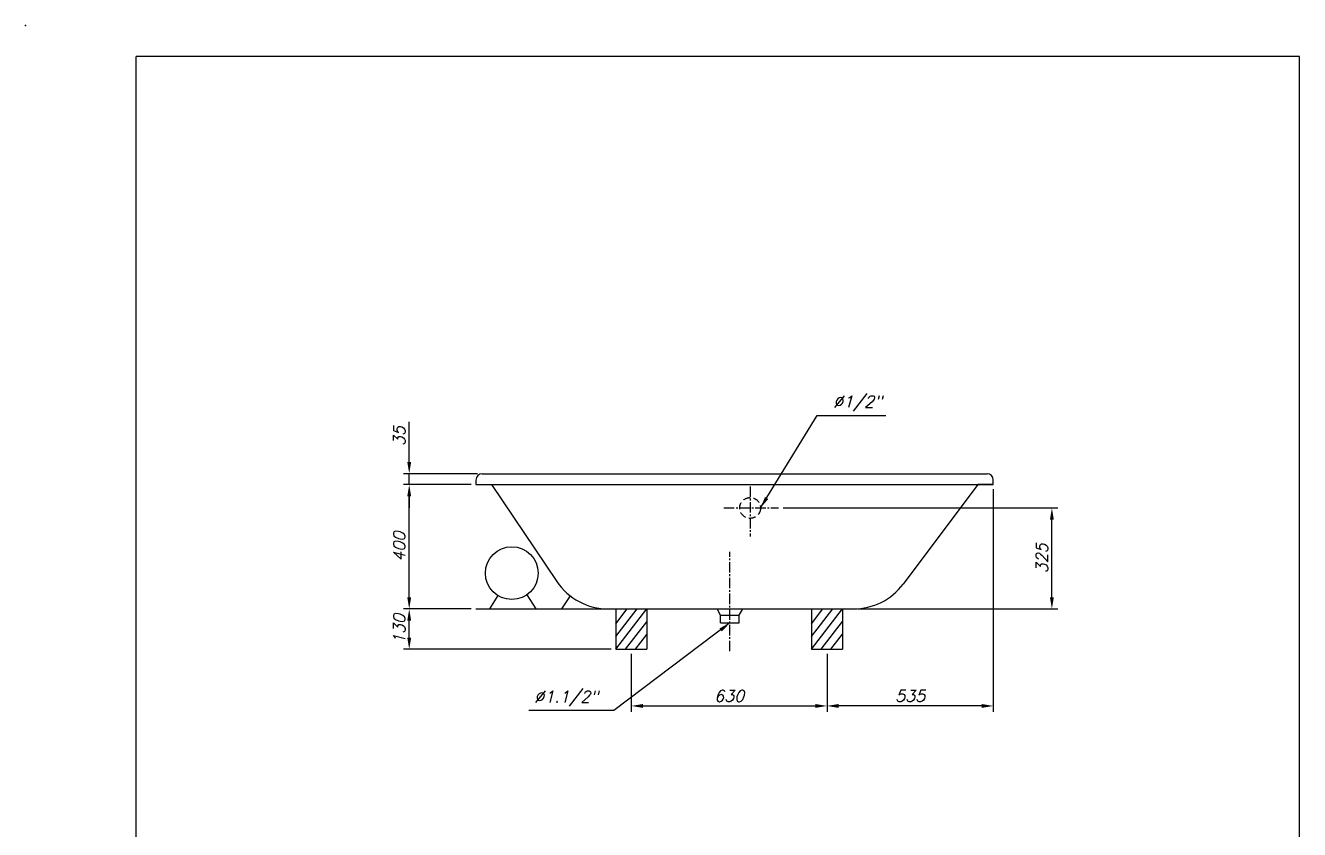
# Model space of a CAD drawing. Extents: x -6398 to -2198, y -3137 to 2803.
# Drawn here: x -6398 to -2298, y 215 to 2803 of the extents above; entities that cross this region are included whole.
import ezdxf

# ---------------------------------------------------------------- set-up
doc = ezdxf.new("R2010")
doc.units = 0
doc.header["$LTSCALE"] = 45
doc.header["$MEASUREMENT"] = 0
doc.linetypes.add('CENTER2', pattern=[1.125, 0.75, -0.125, 0.125, -0.125])
doc.linetypes.add('DASHED', pattern=[0.75, 0.5, -0.25])
doc.layers.get('DEFPOINTS').update_dxf_attribs({"linetype": 'CONTINUOUS'})
for name, color, linetype in [('CENTRO', 1, 'CENTER2'), ('ESTREITA', 1, 'CONTINUOUS'), ('LARGA', 7, 'CONTINUOUS'), ('RAHMEN07', 5, 'CONTINUOUS'), ('TRACEJADA', 3, 'DASHED')]:
    doc.layers.add(name, color=color, linetype=linetype)
doc.styles.add('FABIO', font='romans.shx', dxfattribs={"oblique": 15})
doc.dimstyles.new('FABIO_AGUIAR', dxfattribs={"dimscale": 15, "dimtxt": 2.5, "dimasz": 2.5, "dimexe": 1.25, "dimexo": 1, "dimgap": 0.9, "dimtad": 1, "dimtxsty": 'FABIO', "dimcen": 2.5, "dimclrt": 3, "dimazin": 3, "dimtfac": 1, "dimtmove": 0, "dimatfit": 3, "dimtolj": 1, "dimtzin": 0})

# ---------------------------------------------------------------- blocks, each defined once
blk = doc.blocks.new('*D9')
at = {"layer": 'DEFPOINTS', "color": 0}
for p in [(-5163.4, 1360.2), (-4928.8, 1360.2), (-4948.8, 1325.2)]:
    blk.add_point(p, dxfattribs=at)
at = {"layer": 'ESTREITA', "color": 0}
for p, q in [((-5163.4, 1397.7), (-5163.4, 1527.4)), ((-4943.8, 1360.2), (-5182.2, 1360.2)), ((-5163.4, 1325.2), (-5163.4, 1360.2)), ((-4963.8, 1325.2), (-5182.2, 1325.2)), ((-5163.4, 1287.7), (-5163.4, 1250.2))]:
    blk.add_line(p, q, dxfattribs=at)
for points in [[(-5169.7, 1397.7), (-5157.2, 1397.7), (-5163.4, 1360.2)], [(-5169.7, 1287.7), (-5157.2, 1287.7), (-5163.4, 1325.2)]]:
    blk.add_solid(points, dxfattribs=at)
at = {"layer": 'ESTREITA', "color": 3, "insert": (-5195.7, 1481.3), "char_height": 37.5, "attachment_point": 5, "rotation": 90, "style": 'FABIO'}
blk.add_mtext('\\A1;35', dxfattribs=at)
blk = doc.blocks.new('*D10')
at = {"layer": 'DEFPOINTS', "color": 0}
for p in [(-5163.4, 1325.2), (-4948.8, 1325.2), (-4948.8, 925.2)]:
    blk.add_point(p, dxfattribs=at)
at = {"layer": 'ESTREITA', "color": 0}
for p, q in [((-4963.8, 1325.2), (-5182.2, 1325.2)), ((-5163.4, 962.7), (-5163.4, 1287.7)), ((-4963.8, 925.2), (-5182.2, 925.2))]:
    blk.add_line(p, q, dxfattribs=at)
for points in [[(-5169.7, 1287.7), (-5157.2, 1287.7), (-5163.4, 1325.2)], [(-5169.7, 962.7), (-5157.2, 962.7), (-5163.4, 925.2)]]:
    blk.add_solid(points, dxfattribs=at)
at = {"layer": 'ESTREITA', "color": 3, "insert": (-5195.7, 1125.2), "char_height": 37.5, "attachment_point": 5, "rotation": 90, "style": 'FABIO'}
blk.add_mtext('\\A1;400', dxfattribs=at)
blk = doc.blocks.new('*D11')
at = {"layer": 'DEFPOINTS', "color": 0}
for p in [(-5163.4, 925.2), (-4948.8, 925.2), (-4498.8, 795.2)]:
    blk.add_point(p, dxfattribs=at)
at = {"layer": 'ESTREITA', "color": 0}
for p, q in [((-4963.8, 925.2), (-5182.2, 925.2)), ((-5163.4, 832.7), (-5163.4, 887.7)), ((-4513.8, 795.2), (-5182.2, 795.2))]:
    blk.add_line(p, q, dxfattribs=at)
for points in [[(-5169.7, 887.7), (-5157.2, 887.7), (-5163.4, 925.2)], [(-5169.7, 832.7), (-5157.2, 832.7), (-5163.4, 795.2)]]:
    blk.add_solid(points, dxfattribs=at)
at = {"layer": 'ESTREITA', "color": 3, "insert": (-5195.7, 860.2), "char_height": 37.5, "attachment_point": 5, "rotation": 90, "style": 'FABIO'}
blk.add_mtext('\\A1;130', dxfattribs=at)
blk = doc.blocks.new('*D12')
at = {"layer": 'DEFPOINTS', "color": 0}
for p in [(-4448.8, 795.2), (-3818.8, 795.2), (-3818.8, 612.9)]:
    blk.add_point(p, dxfattribs=at)
at = {"layer": 'ESTREITA', "color": 0}
for p, q in [((-4448.8, 780.2), (-4448.8, 594.1)), ((-3818.8, 780.2), (-3818.8, 594.1)), ((-4411.3, 612.9), (-3856.3, 612.9))]:
    blk.add_line(p, q, dxfattribs=at)
for points in [[(-4411.3, 619.1), (-4411.3, 606.6), (-4448.8, 612.9)], [(-3856.3, 619.1), (-3856.3, 606.6), (-3818.8, 612.9)]]:
    blk.add_solid(points, dxfattribs=at)
at = {"layer": 'ESTREITA', "color": 3, "insert": (-4133.8, 645.1), "char_height": 37.5, "attachment_point": 5, "style": 'FABIO'}
blk.add_mtext('\\A1;630', dxfattribs=at)
blk = doc.blocks.new('*D13')
at = {"layer": 'DEFPOINTS', "color": 0}
for p in [(-3283.8, 1325.2), (-3818.8, 795.2), (-3818.8, 612.9)]:
    blk.add_point(p, dxfattribs=at)
at = {"layer": 'ESTREITA', "color": 0}
for p, q in [((-3283.8, 1310.2), (-3283.8, 594.1)), ((-3818.8, 780.2), (-3818.8, 594.1)), ((-3321.3, 612.9), (-3781.3, 612.9))]:
    blk.add_line(p, q, dxfattribs=at)
for points in [[(-3781.3, 619.1), (-3781.3, 606.6), (-3818.8, 612.9)], [(-3321.3, 619.1), (-3321.3, 606.6), (-3283.8, 612.9)]]:
    blk.add_solid(points, dxfattribs=at)
at = {"layer": 'ESTREITA', "color": 3, "insert": (-3551.3, 645.1), "char_height": 37.5, "attachment_point": 5, "style": 'FABIO'}
blk.add_mtext('\\A1;535', dxfattribs=at)
blk = doc.blocks.new('*D14')
at = {"layer": 'DEFPOINTS', "color": 0}
for p in [(-3975.2, 1250.2), (-3095.3, 1250.2), (-3733.8, 925.2)]:
    blk.add_point(p, dxfattribs=at)
at = {"layer": 'ESTREITA', "color": 0}
for p, q in [((-3960.2, 1250.2), (-3076.5, 1250.2)), ((-3095.3, 962.7), (-3095.3, 1212.7)), ((-3718.8, 925.2), (-3076.5, 925.2))]:
    blk.add_line(p, q, dxfattribs=at)
for points in [[(-3101.5, 1212.7), (-3089, 1212.7), (-3095.3, 1250.2)], [(-3101.5, 962.7), (-3089, 962.7), (-3095.3, 925.2)]]:
    blk.add_solid(points, dxfattribs=at)
at = {"layer": 'ESTREITA', "color": 3, "insert": (-3127.5, 1087.7), "char_height": 37.5, "attachment_point": 5, "rotation": 90, "style": 'FABIO'}
blk.add_mtext('\\A1;325', dxfattribs=at)

msp = doc.modelspace()

# ---------------------------------------------------------------- linework, layer by layer
at = {"layer": 'CENTRO'}
for p, q in [((-4066.361, 1319.519), (-4066.361, 1158.292)), ((-4151.108, 1250.173), (-3975.164, 1250.173)), ((-4131.31, 789.168), (-4131.31, 1108.437))]:
    msp.add_line(p, q, dxfattribs=at)
at = {"layer": 'ESTREITA'}
for p, q in [((-4498.81, 836.176), (-4430.351, 925.173)), ((-4498.81, 877.179), (-4461.892, 925.173)), ((-4498.81, 795.173), (-4398.81, 925.173)), ((-3868.81, 836.676), (-3800.407, 925.173)), ((-3868.81, 877.556), (-3832.005, 925.173)), ((-3868.81, 795.797), (-3768.81, 925.173)), ((-4467.269, 795.173), (-4398.81, 884.17)), ((-3837.695, 795.173), (-3768.81, 884.293)), ((-4435.728, 795.173), (-4398.81, 843.167)), ((-3806.097, 795.173), (-3768.81, 843.414))]:
    msp.add_line(p, q, dxfattribs=at)
at = {"layer": 'LARGA'}
for p, q in [((-4928.81, 1360.173), (-3303.81, 1360.173)), ((-4948.81, 1340.173), (-4948.81, 1325.173)), ((-4948.81, 1325.173), (-4898.81, 1325.173)), ((-4948.81, 1325.173), (-4898.81, 1325.173)), ((-4948.81, 1325.173), (-3283.81, 1325.173)), ((-4898.81, 1325.173), (-4688.281, 1013.278)), ((-3333.81, 1325.173), (-3573.81, 1005.173)), ((-3283.81, 1325.173), (-3333.81, 1325.173)), ((-3283.81, 1325.173), (-3283.81, 1340.173)), ((-4878.153, 968.197), (-4905.553, 925.173)), ((-4785.132, 970.487), (-4756.274, 925.173)), ((-4645.666, 967.588), (-4673.518, 925.173)), ((-4948.81, 925.173), (-3733.81, 925.173)), ((-4948.81, 925.173), (-3733.81, 925.173)), ((-4498.81, 925.173), (-4498.81, 795.173)), ((-4398.81, 925.173), (-4398.81, 795.173)), ((-4161.31, 905.173), (-4172.857, 925.173)), ((-4161.31, 905.173), (-4101.31, 905.173)), ((-4161.31, 880.173), (-4161.31, 905.173)), ((-4101.31, 905.173), (-4089.763, 925.173)), ((-4101.31, 880.173), (-4101.31, 905.173)), ((-3868.81, 925.173), (-3868.81, 795.173)), ((-3768.81, 925.173), (-3768.81, 795.173)), ((-4161.31, 880.173), (-4101.31, 880.173)), ((-4498.81, 795.173), (-4398.81, 795.173)), ((-3868.81, 795.173), (-3768.81, 795.173))]:
    msp.add_line(p, q, dxfattribs=at)
msp.add_circle((-4833.393, 1040.457), 85, dxfattribs=at)
for centre, radius, start, end in [((-4928.81, 1340.173), 20, 90, 180), ((-3303.81, 1340.173), 20, 0, 90), ((-4522.511, 1125.173), 200, 214.01935, 270), ((-3733.81, 1125.173), 200, 270, 323.130102)]:
    msp.add_arc(centre, radius, start, end, dxfattribs=at)
msp.add_point((-6398.344, 2803.25), dxfattribs=at)
at = {"layer": 'RAHMEN07'}
for p, q in [((-2298.344, 2703.25), (-6042.344, 2703.25)), ((-6042.344, -2036.75), (-6042.344, 2703.25)), ((-2298.344, -2036.75), (-2298.344, 2703.25))]:
    msp.add_line(p, q, dxfattribs=at)
at = {"layer": 'TRACEJADA'}
msp.add_circle((-4066.361, 1250.173), 33.455, dxfattribs=at)

# ---------------------------------------------------------------- texts
at = {"layer": 'ESTREITA', "color": 3, "char_height": 37.5, "style": 'FABIO'}
for s, insert, attachment_point in [('\\A1;%%c1/2"', (-3799.254, 1561.531), 7), ('%%c1.1/2"', (-4555.431, 611.691), 9)]:
    msp.add_mtext(s, dxfattribs=dict(at, insert=insert, attachment_point=attachment_point))

# ---------------------------------------------------------------- dimensions: what is measured, and where the dimension line sits
at = {"layer": 'ESTREITA'}
for base, p1, p2, picture, middle in [((-5163.45, 1360.173), (-4948.81, 1325.173), (-4928.81, 1360.173), '*D9', (-5195.7, 1481.311)), ((-5163.45, 1325.173), (-4948.81, 925.173), (-4948.81, 1325.173), '*D10', (-5195.7, 1125.173)), ((-3095.283, 1250.173), (-3733.81, 925.173), (-3975.164, 1250.173), '*D14', (-3127.533, 1087.673)), ((-5163.45, 925.173), (-4498.81, 795.173), (-4948.81, 925.173), '*D11', (-5195.7, 860.173))]:
    dim = msp.add_linear_dim(base=base, p1=p1, p2=p2, angle=90, dimstyle='FABIO_AGUIAR', dxfattribs=at)
    dim.commit()
    dim.dimension.update_dxf_attribs({"geometry": picture, "text_midpoint": middle})
for p1, picture, middle in [((-3283.81, 1325.173), '*D13', (-3551.31, 645.116)), ((-4448.81, 795.173), '*D12', (-4133.81, 645.116))]:
    dim = msp.add_linear_dim(base=(-3818.81, 612.866), p1=p1, p2=(-3818.81, 795.173), dimstyle='FABIO_AGUIAR', dxfattribs=at)
    dim.commit()
    dim.dimension.update_dxf_attribs({"geometry": picture, "text_midpoint": middle})

# ---------------------------------------------------------------- leaders
at = {"layer": 'ESTREITA', "annotation_type": 0, "has_hookline": 1}
for points, hookline_direction, text_width in [([(-4032.906, 1250.173), (-3850.254, 1548.031), (-3812.754, 1548.031)], 0, 169.267), ([(-4131.31, 880.173), (-4504.431, 598.191), (-4541.931, 598.191)], 1, 222.839)]:
    msp.add_leader(points, dimstyle='FABIO_AGUIAR', override={"dimgap": 0.9, "dimtad": 1}, dxfattribs=dict(at, hookline_direction=hookline_direction, text_width=text_width))

doc.saveas('drawing.dxf')
